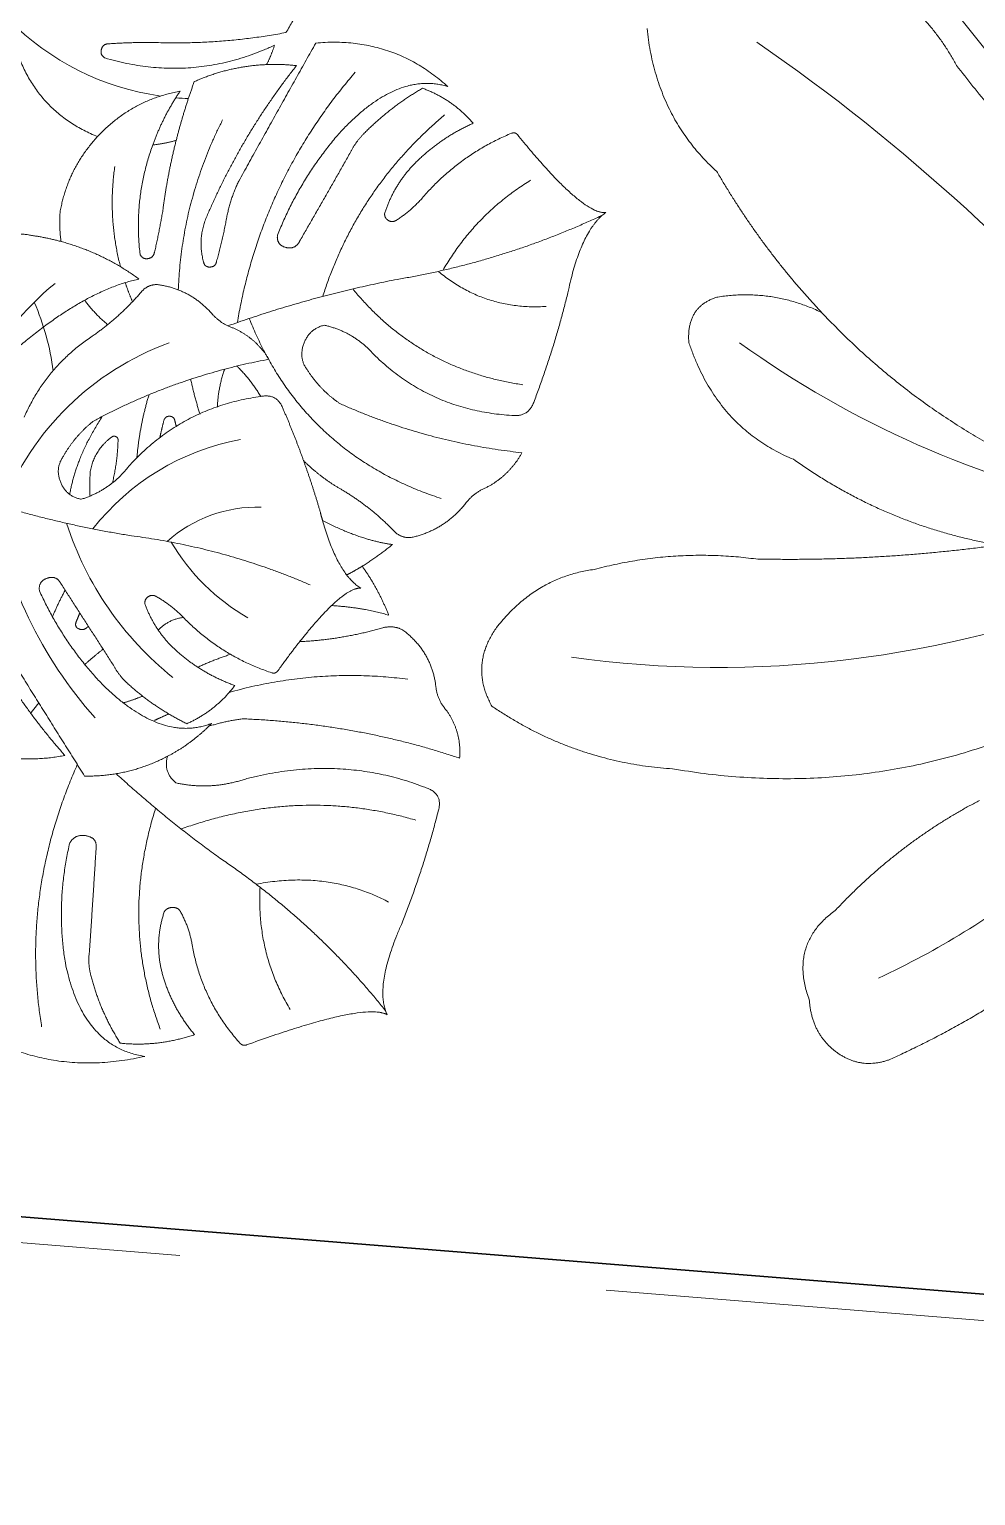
# Model space of a CAD drawing. Header units: inches. Extents: x 17146 to 31738, y -8920 to -2452.
# Drawn here: x 21372.75 to 21386.57, y -6733.02 to -6711.59 of the extents above; entities that cross this region are included whole.
import ezdxf

# ---------------------------------------------------------------- set-up
doc = ezdxf.new("R2010")
doc.units = ezdxf.units.IN
doc.header["$LTSCALE"] = 25
doc.header["$MEASUREMENT"] = 0
doc.linetypes.add('CENTER', pattern=[2, 1.25, -0.25, 0.25, -0.25])
for name, color, linetype, lineweight in [('Center line', 252, 'CENTER', 20), ('Column', 130, 'Continuous', 35), ('plants', 105, 'Continuous', 18), ('Wall-Section', 6, 'Continuous', 35)]:
    doc.layers.add(name, color=color, linetype=linetype, lineweight=lineweight)

# ---------------------------------------------------------------- blocks, each defined once
blk = doc.blocks.new('Monstera_86')
at = {"layer": 'plants'}
for points, degree in [([(0.5804, 1.2504), (0.5207, 1.2845), (0.4475, 1.2679)], 2), ([(0.4475, 1.2679), (0.4986, 1.2605), (0.5127, 1.1914)], 2), ([(0.3642, 1.2585), (0.2669, 1.2232), (0.249, 1.2339)], 2), ([(0.3697, 1.2571), (0.3676, 1.2595), (0.3642, 1.2585)], 2), ([(0.409, 1.1752), (0.4016, 1.2213), (0.3697, 1.2571)], 2), ([(0.4677, 1.2571), (0.4369, 1.2603), (0.4069, 1.2501)], 2), ([(0.4069, 1.2501), (0.426, 1.2273), (0.4335, 1.1992)], 2), ([(0.492, 1.2007), (0.4846, 1.2307), (0.4677, 1.2571)], 2), ([(0.4388, 1.0647), (0.4681, 1.1579), (0.435, 1.2455)], 2), ([(0.5029, 1.0289), (0.55, 1.1353), (0.5321, 1.2436)], 2), ([(0.249, 1.2339), (0.2601, 1.2114), (0.2375, 1.1599)], 2), ([(0.3861, 1.1055), (0.3073, 1.159), (0.2504, 1.2306)], 2), ([(0.3532, 1.1294), (0.3562, 1.1834), (0.3286, 1.2295)], 2), ([(0.4335, 1.1992), (0.4399, 1.1747), (0.4317, 1.1495)], 2), ([(0.493, 1.1825), (0.4943, 1.1918), (0.492, 1.2007)], 2), ([(0.5127, 1.1914), (0.5207, 1.1427), (0.5091, 1.0931)], 2), ([(0.4875, 1.0971), (0.4901, 1.1398), (0.493, 1.1825)], 2), ([(0.4185, 1.1492), (0.4117, 1.1615), (0.409, 1.1752)], 2), ([(0.2375, 1.1599), (0.2192, 1.1141), (0.2073, 1.067)], 2), ([(0.3565, 1.1269), (0.2971, 1.1155), (0.2479, 1.1415)], 2), ([(0.4249, 1.1459), (0.4204, 1.1458), (0.4185, 1.1492)], 2), ([(0.4317, 1.1495), (0.4294, 1.146), (0.4249, 1.1459)], 2), ([(0.4711, 1.0363), (0.4311, 1.0731), (0.3861, 1.1055)], 2), ([(0.4956, 1.0872), (0.4866, 1.0889), (0.4875, 1.0971)], 2), ([(0.4178, 1.0816), (0.3202, 1.0467), (0.2256, 1.0744)], 2), ([(0.5091, 1.0931), (0.5047, 1.0855), (0.4956, 1.0872)], 2), ([(0.2073, 1.067), (0.2028, 1.0525), (0.2182, 1.0475)], 2), ([(0.2182, 1.0475), (0.288, 1.0205), (0.3652, 1.0407)], 2), ([(0.3652, 1.0407), (0.3938, 1.0501), (0.4221, 1.0439)], 2), ([(0.4221, 1.0439), (0.4325, 1.0353), (0.4291, 1.0224)], 2), ([(0.429, 1.0221), (0.4609, 1.0388), (0.4969, 1.0383)], 2), ([(0.4969, 1.0383), (0.5301, 0.9855), (0.563, 0.9325)], 2), ([(0.1898, 1.0236), (0.1881, 1.0025), (0.2001, 0.985)], 2), ([(0.3671, 0.9914), (0.2743, 0.9952), (0.1898, 1.0236)], 2), ([(0.429, 1.0221), (0.4103, 1.0123), (0.3952, 0.9975)], 2), ([(0.4291, 1.0224), (0.429, 1.0223), (0.429, 1.0221)], 2), ([(0.5131, 1.0214), (0.555, 1.0295), (0.5952, 1.0149)], 2), ([(0.5915, 0.9024), (0.5607, 0.9675), (0.5131, 1.0214)], 2), ([(0.3952, 0.9975), (0.3814, 0.9931), (0.3671, 0.9914)], 2), ([(0.4817, 0.9639), (0.4332, 1.0112), (0.3928, 0.9951)], 2), ([(0.3928, 0.9951), (0.394, 0.9963), (0.3952, 0.9975)], 2), ([(0.3739, 0.9641), (0.3895, 0.9848), (0.4132, 0.9954)], 2), ([(0.4132, 0.9954), (0.4399, 0.9823), (0.4619, 0.9623)], 2), ([(0.4398, 0.9928), (0.434, 0.99), (0.428, 0.9874)], 2), ([(0.5726, 0.8149), (0.5614, 0.8805), (0.5325, 0.9409), (0.4882, 0.9907)], 3), ([(0.5344, 0.9785), (0.5379, 0.9826), (0.5413, 0.9869)], 2), ([(0.5408, 0.9872), (0.541, 0.987), (0.5413, 0.9869)], 2), ([(0.2001, 0.985), (0.2079, 0.9765), (0.2092, 0.9654)], 2), ([(0.4649, 0.9783), (0.457, 0.9759), (0.4494, 0.9728)], 2), ([(0.2092, 0.9654), (0.2122, 0.9369), (0.2362, 0.9187)], 2), ([(0.3784, 0.9697), (0.3053, 0.9493), (0.2322, 0.959)], 2), ([(0.4212, 0.9362), (0.4002, 0.9547), (0.3739, 0.9641)], 2), ([(0.4619, 0.9623), (0.4684, 0.9563), (0.4727, 0.9486)], 2), ([(0.5339, 0.8865), (0.5145, 0.9297), (0.4817, 0.9639)], 2), ([(0.5117, 0.9609), (0.5117, 0.9611), (0.5117, 0.9612)], 2), ([(0.5118, 0.961), (0.5118, 0.961), (0.5117, 0.9609)], 2), ([(0.3208, 0.9282), (0.3293, 0.939), (0.3389, 0.9524)], 2), ([(0.3389, 0.9524), (0.3408, 0.9546), (0.3436, 0.9537)], 2), ([(0.3436, 0.9537), (0.3862, 0.9396), (0.4171, 0.9072)], 2), ([(0.4041, 0.9491), (0.3911, 0.943), (0.3773, 0.9385)], 2), ([(0.5117, 0.8312), (0.4955, 0.8812), (0.4655, 0.9247), (0.4246, 0.9576)], 3), ([(0.4727, 0.9486), (0.4945, 0.9144), (0.5164, 0.8804)], 2), ([(0.4968, 0.9469), (0.4895, 0.9404), (0.4818, 0.9343)], 2), ([(0.2527, 0.9168), (0.2852, 0.9262), (0.3186, 0.9281)], 2), ([(0.3208, 0.9282), (0.3059, 0.9094), (0.2946, 0.8986)], 2), ([(0.3186, 0.9281), (0.3197, 0.9281), (0.3208, 0.9282)], 2), ([(0.4476, 0.8971), (0.4393, 0.92), (0.4212, 0.9362)], 2), ([(0.2362, 0.9187), (0.2437, 0.9146), (0.2527, 0.9168)], 2), ([(0.416, 0.9083), (0.4284, 0.91), (0.4365, 0.9187)], 2), ([(0.4952, 0.9168), (0.4945, 0.9162), (0.4938, 0.9156)], 2), ([(0.5014, 0.9178), (0.4981, 0.9192), (0.4952, 0.9168)], 2), ([(0.5008, 0.9046), (0.5026, 0.9088), (0.5042, 0.9131)], 2), ([(0.5042, 0.9131), (0.5048, 0.9165), (0.5014, 0.9178)], 2), ([(0.2946, 0.8986), (0.268, 0.9003), (0.2479, 0.9065)], 2), ([(0.2479, 0.9065), (0.2561, 0.8852), (0.2696, 0.8664)], 2), ([(0.426, 0.8466), (0.4107, 0.8724), (0.3893, 0.8936), (0.3632, 0.9086)], 3), ([(0.4171, 0.9072), (0.4267, 0.8977), (0.4384, 0.8911)], 2), ([(0.5232, 0.9078), (0.5186, 0.8967), (0.5128, 0.8859)], 2), ([(0.2708, 0.8843), (0.2794, 0.884), (0.2946, 0.8986)], 2), ([(0.4384, 0.8911), (0.4416, 0.8893), (0.4447, 0.8913)], 2), ([(0.4447, 0.8913), (0.4479, 0.8934), (0.4476, 0.8971)], 2), ([(0.302, 0.8289), (0.2898, 0.8726), (0.2708, 0.8843)], 2), ([(0.4586, 0.8414), (0.3825, 0.8513), (0.3121, 0.8817)], 2), ([(0.4895, 0.8813), (0.4896, 0.8813), (0.4896, 0.8814)], 2), ([(0.4896, 0.8813), (0.4896, 0.8813), (0.4895, 0.8813)], 2), ([(0.5164, 0.8804), (0.5203, 0.8736), (0.5276, 0.8762)], 2), ([(0.5276, 0.8762), (0.535, 0.8787), (0.5339, 0.8865)], 2), ([(0.2696, 0.8664), (0.2566, 0.8584), (0.2448, 0.8486)], 2), ([(0.2822, 0.8735), (0.2758, 0.8702), (0.2696, 0.8664)], 2), ([(0.2295, 0.8429), (0.2019, 0.8368), (0.1844, 0.8143)], 2), ([(0.2428, 0.8383), (0.2373, 0.8434), (0.2295, 0.8429)], 2), ([(0.2448, 0.8486), (0.271, 0.8451), (0.302, 0.8289)], 2), ([(0.4293, 0.846), (0.4079, 0.8271), (0.3808, 0.8173), (0.3523, 0.8179)], 3), ([(0.6315, 0.794), (0.5477, 0.8274), (0.4586, 0.8414)], 2), ([(0.2858, 0.804), (0.2619, 0.8182), (0.2428, 0.8383)], 2), ([(0.302, 0.8289), (0.303, 0.8257), (0.3038, 0.8223)], 2), ([(0.4902, 0.8358), (0.4598, 0.7973), (0.4175, 0.7717), (0.3693, 0.7626)], 3), ([(0.3038, 0.8223), (0.31, 0.8009), (0.3176, 0.7799)], 2), ([(0.5642, 0.8174), (0.5397, 0.7545), (0.491, 0.7067), (0.4276, 0.6834)], 3), ([(0.1844, 0.8143), (0.1774, 0.8056), (0.1671, 0.8015)], 2), ([(0.3621, 0.6634), (0.3182, 0.7738), (0.2049, 0.8109)], 2), ([(0.4996, 0.8115), (0.476, 0.8041), (0.4609, 0.7847)], 2), ([(0.5091, 0.8073), (0.5035, 0.7757), (0.4824, 0.7437)], 2), ([(0.4925, 0.8089), (0.4929, 0.7989), (0.4923, 0.7889)], 2), ([(0.5165, 0.7978), (0.5117, 0.8092), (0.4996, 0.8115)], 2), ([(0.1671, 0.8015), (0.1488, 0.7916), (0.1387, 0.7734)], 2), ([(0.3176, 0.7799), (0.3033, 0.7941), (0.2858, 0.804)], 2), ([(0.4695, 0.763), (0.47, 0.7807), (0.4741, 0.798)], 2), ([(0.5143, 0.7762), (0.5213, 0.7864), (0.5165, 0.7978)], 2), ([(0.6099, 0.8022), (0.6038, 0.7361), (0.5724, 0.6769), (0.5211, 0.6347)], 3), ([(0.4609, 0.7847), (0.4173, 0.7362), (0.3528, 0.7273)], 2), ([(0.4923, 0.7889), (0.4892, 0.7714), (0.4748, 0.7606)], 2), ([(0.1387, 0.7734), (0.2169, 0.765), (0.2879, 0.7331)], 2), ([(0.3342, 0.7378), (0.3252, 0.7586), (0.3176, 0.7799)], 2), ([(0.4442, 0.7259), (0.4519, 0.7513), (0.4541, 0.7775)], 2), ([(0.4897, 0.7475), (0.5048, 0.7595), (0.5143, 0.7762)], 2), ([(0.4353, 0.7612), (0.4338, 0.7538), (0.4318, 0.7464)], 2), ([(0.4713, 0.7602), (0.4695, 0.761), (0.4695, 0.763)], 2), ([(0.4748, 0.7606), (0.4732, 0.7593), (0.4713, 0.7602)], 2), ([(0.3459, 0.6968), (0.4218, 0.7109), (0.4897, 0.7475)], 2), ([(0.4231, 0.7467), (0.4225, 0.7494), (0.4218, 0.7521)], 2), ([(0.4273, 0.7435), (0.424, 0.7437), (0.4231, 0.7467)], 2), ([(0.4318, 0.7464), (0.4305, 0.7434), (0.4273, 0.7435)], 2), ([(0.1471, 0.7428), (0.1329, 0.7445), (0.1285, 0.7307)], 2), ([(0.26, 0.693), (0.2134, 0.7389), (0.1471, 0.7428)], 2), ([(0.2879, 0.7331), (0.3038, 0.7222), (0.3143, 0.7059)], 2), ([(0.3528, 0.7273), (0.339, 0.7246), (0.3342, 0.7378)], 2), ([(0.3882, 0.736), (0.3876, 0.721), (0.3828, 0.7066)], 2), ([(0.41, 0.7132), (0.407, 0.7277), (0.4024, 0.7417)], 2), ([(0.5464, 0.7443), (0.5283, 0.7029), (0.4906, 0.6779)], 2), ([(0.1285, 0.7307), (0.1121, 0.6873), (0.1011, 0.6423)], 2), ([(0.3708, 0.7038), (0.3603, 0.7144), (0.3527, 0.7273)], 2), ([(0.2773, 0.6392), (0.2234, 0.705), (0.1381, 0.7177)], 2), ([(0.3143, 0.7059), (0.3218, 0.6961), (0.3174, 0.6841)], 2), ([(0.3747, 0.6714), (0.3565, 0.6797), (0.3459, 0.6968)], 2), ([(0.3724, 0.7024), (0.3715, 0.703), (0.3708, 0.7038)], 2), ([(0.3828, 0.7066), (0.3825, 0.7057), (0.382, 0.7049)], 2), ([(0.4524, 0.6311), (0.5041, 0.6421), (0.5702, 0.7038)], 2), ([(0.5226, 0.7063), (0.5252, 0.687), (0.5304, 0.6681), (0.5381, 0.6501)], 3), ([(0.3007, 0.6689), (0.2763, 0.6744), (0.26, 0.693)], 2), ([(0.3174, 0.6841), (0.313, 0.6721), (0.3007, 0.6689)], 2), ([(0.4906, 0.6779), (0.4679, 0.6622), (0.45, 0.6411)], 2), ([(0.3795, 0.6695), (0.3115, 0.6451), (0.2409, 0.6314)], 2), ([(0.3718, 0.6667), (0.3525, 0.5515), (0.2753, 0.4617)], 2), ([(0.3921, 0.6601), (0.3849, 0.6681), (0.3747, 0.6714)], 2), ([(0.4968, 0.6485), (0.4887, 0.6597), (0.478, 0.6685)], 2), ([(0.2073, 0.6248), (0.1693, 0.6566), (0.1188, 0.6536)], 2), ([(0.4373, 0.6356), (0.4101, 0.6394), (0.3921, 0.6601)], 2), ([(0.4577, 0.6497), (0.461, 0.642), (0.4636, 0.6341)], 2), ([(0.1011, 0.6423), (0.0904, 0.5911), (0.07, 0.5766)], 2), ([(0.3019, 0.6454), (0.2737, 0.557), (0.2021, 0.4967)], 2), ([(0.4202, 0.6401), (0.4174, 0.5669), (0.3839, 0.5007)], 2), ([(0.45, 0.6411), (0.4449, 0.6356), (0.4373, 0.6356)], 2), ([(0.2409, 0.6314), (0.1536, 0.6167), (0.0728, 0.5788)], 2), ([(0.5162, 0.6004), (0.4814, 0.6098), (0.4524, 0.6311)], 2), ([(0.2035, 0.624), (0.1769, 0.578), (0.1316, 0.5502)], 2), ([(0.3805, 0.5805), (0.3838, 0.5987), (0.3888, 0.6165)], 2), ([(0.3888, 0.6165), (0.3895, 0.621), (0.394, 0.6213)], 2), ([(0.394, 0.6213), (0.3986, 0.6215), (0.3995, 0.6171)], 2), ([(0.3995, 0.6171), (0.4041, 0.6004), (0.3984, 0.5836)], 2), ([(0.4452, 0.6144), (0.4406, 0.6138), (0.4397, 0.6092)], 2), ([(0.4515, 0.6107), (0.4499, 0.615), (0.4452, 0.6144)], 2), ([(0.4675, 0.6211), (0.4781, 0.5807), (0.4722, 0.5389)], 2), ([(0.3208, 0.6001), (0.3245, 0.6072), (0.3321, 0.6052)], 2), ([(0.3321, 0.6052), (0.3398, 0.6032), (0.339, 0.5953)], 2), ([(0.4397, 0.6092), (0.4357, 0.592), (0.4328, 0.5746)], 2), ([(0.4411, 0.5213), (0.457, 0.5651), (0.4515, 0.6107)], 2), ([(0.5652, 0.6039), (0.556, 0.5916), (0.5411, 0.5953)], 2), ([(0.2791, 0.5272), (0.2998, 0.5637), (0.3208, 0.6001)], 2), ([(0.339, 0.5953), (0.321, 0.5497), (0.2889, 0.5123)], 2), ([(0.5411, 0.5953), (0.5285, 0.597), (0.5162, 0.6004)], 2), ([(0.5162, 0.6004), (0.5179, 0.5884), (0.517, 0.5763)], 2), ([(0.07, 0.5766), (0.0891, 0.5787), (0.1425, 0.5127)], 2), ([(0.2205, 0.5649), (0.2298, 0.5753), (0.2415, 0.5829)], 2), ([(0.2512, 0.5776), (0.2437, 0.5537), (0.2259, 0.5358)], 2), ([(0.2415, 0.5829), (0.2447, 0.585), (0.248, 0.5832)], 2), ([(0.248, 0.5832), (0.2513, 0.5814), (0.2512, 0.5776)], 2), ([(0.3984, 0.5836), (0.3698, 0.515), (0.3234, 0.4563)], 2), ([(0.3706, 0.5508), (0.3775, 0.565), (0.3805, 0.5805)], 2), ([(0.1473, 0.5117), (0.1902, 0.5295), (0.2205, 0.5649)], 2), ([(0.4328, 0.5746), (0.4291, 0.5458), (0.4219, 0.5175)], 2), ([(0.517, 0.5763), (0.5109, 0.541), (0.4863, 0.5144)], 2), ([(0.3076, 0.4378), (0.3393, 0.4942), (0.3706, 0.5508)], 2), ([(0.2259, 0.5358), (0.2052, 0.5153), (0.1787, 0.5035)], 2), ([(0.2686, 0.5124), (0.275, 0.519), (0.2791, 0.5272)], 2), ([(0.4219, 0.5175), (0.4157, 0.4931), (0.4071, 0.4694)], 2), ([(0.4187, 0.4772), (0.4327, 0.4979), (0.4411, 0.5213)], 2), ([(0.4219, 0.5175), (0.4314, 0.5202), (0.4411, 0.5213)], 2), ([(0.1425, 0.5127), (0.1445, 0.5106), (0.1473, 0.5117)], 2), ([(0.2889, 0.5123), (0.2414, 0.4603), (0.1994, 0.4735)], 2), ([(0.2202, 0.4748), (0.2469, 0.4903), (0.2686, 0.5124)], 2), ([(0.4863, 0.5144), (0.4585, 0.4845), (0.4187, 0.4772)], 2), ([(0.4863, 0.5144), (0.5334, 0.4956), (0.5512, 0.4481)], 2), ([(0.1787, 0.5035), (0.1956, 0.4838), (0.2202, 0.4748)], 2), ([(0.4222, 0.4826), (0.4188, 0.4829), (0.4153, 0.4831), (0.4119, 0.4832)], 3), ([(0.5589, 0.4187), (0.5252, 0.4529), (0.4821, 0.4746), (0.4346, 0.4812)], 3), ([(0.1994, 0.4735), (0.245, 0.4321), (0.3076, 0.4378)], 2), ([(0.4071, 0.4694), (0.3786, 0.4567), (0.3478, 0.4554)], 2), ([(0.3414, 0.4396), (0.4089, 0.4711), (0.4803, 0.45)], 2), ([(0.3234, 0.4563), (0.3355, 0.4549), (0.3478, 0.4554)], 2), ([(0.3478, 0.4554), (0.344, 0.4478), (0.3414, 0.4396)], 2), ([(0.4803, 0.45), (0.4844, 0.4476), (0.4832, 0.443)], 2), ([(0.4415, 0.4373), (0.3863, 0.4394), (0.332, 0.4292)], 2), ([(0.4772, 0.4384), (0.4594, 0.4372), (0.4415, 0.4373)], 2), ([(0.4832, 0.443), (0.482, 0.4384), (0.4772, 0.4384)], 2), ([(0.332, 0.4292), (0.3084, 0.3914), (0.3076, 0.3468)], 2)]:
    blk.add_open_spline(points, degree=degree, dxfattribs=at)
blk = doc.blocks.new('Dracaena deremensis_38')
at = {"layer": 'plants'}
for points, degree in [([(-0.46392, 0.37128), (-0.37462, 0.30555), (-0.28818, 0.2361), (-0.20476, 0.16307)], 3), ([(-0.40283, 0.36552), (-0.2767, 0.29419), (-0.17754, 0.18855)], 2), ([(-0.37956, 0.27951), (-0.42046, 0.32556), (-0.4819, 0.32989)], 2), ([(-0.13564, 0.12884), (-0.26728, 0.1885), (-0.37956, 0.27951)], 2), ([(-0.5388, 0.18676), (-0.58899, 0.2148), (-0.60632, 0.26962)], 2), ([(-0.19565, 0.08546), (-0.29736, 0.16179), (-0.40807, 0.22459), (-0.52577, 0.27273)], 3), ([(-0.44626, 0.10881), (-0.49698, 0.14251), (-0.5388, 0.18676)], 2), ([(-0.52278, 0.10741), (-0.48471, 0.11864), (-0.44626, 0.10881)], 2), ([(-0.53797, 0.07565), (-0.54426, 0.09817), (-0.52278, 0.10741)], 2), ([(-0.44626, 0.10881), (-0.34073, 0.03868), (-0.21494, 0.02343)], 2), ([(-0.44848, 0.01295), (-0.50712, 0.02447), (-0.53797, 0.07565)], 2), ([(-0.50166, 0.08086), (-0.41063, 0.0418), (-0.31374, 0.02026), (-0.21472, 0.01709)], 3), ([(-0.29108, -0.01924), (-0.37308, -0.01925), (-0.44848, 0.01295)], 2), ([(-0.46332, -0.05411), (-0.37596, -0.04281), (-0.29108, -0.01924)], 2), ([(-0.19668, -0.03444), (-0.31658, -0.09793), (-0.4482, -0.13248), (-0.58384, -0.13607)], 3), ([(-0.57822, -0.07814), (-0.5229, -0.05593), (-0.46332, -0.05411)], 2), ([(-0.15598, -0.06928), (-0.30328, -0.19598), (-0.49757, -0.1958)], 2), ([(-0.64119, -0.12537), (-0.61907, -0.08927), (-0.57822, -0.07814)], 2), ([(-0.63484, -0.17564), (-0.65599, -0.15278), (-0.64119, -0.12537)], 2), ([(-0.49757, -0.1958), (-0.56864, -0.20229), (-0.63484, -0.17564)], 2), ([(-0.36345, -0.26783), (-0.32564, -0.21765), (-0.27336, -0.18279)], 2), ([(-0.21693, -0.22324), (-0.2495, -0.25468), (-0.28536, -0.28237), (-0.32402, -0.30594)], 3), ([(-0.37114, -0.32717), (-0.39278, -0.2942), (-0.36345, -0.26783)], 2), ([(-0.23176, -0.30504), (-0.26752, -0.33352), (-0.30693, -0.3567)], 2), ([(-0.34595, -0.35699), (-0.36554, -0.34798), (-0.37114, -0.32717)], 2), ([(-0.30693, -0.3567), (-0.32637, -0.366), (-0.34595, -0.35699)], 2)]:
    blk.add_open_spline(points, degree=degree, dxfattribs=at)
blk = doc.blocks.new('grid')
at = {"layer": 'Center line'}
blk.add_line((774, -334.169), (-175, -257.622), dxfattribs=at)

msp = doc.modelspace()

# ---------------------------------------------------------------- linework, layer by layer
at = {"layer": 'Wall-Section'}
msp.add_line((21248.594, -6718.934), (21419.594, -6732.727), dxfattribs=at)

# ---------------------------------------------------------------- block references
at = {"layer": 'Column'}
msp.add_blockref('grid', (21086.87, -6434.534), dxfattribs=at)
at = {"layer": 'plants'}
for name, p, xscale, yscale, zscale, rotation in [('Dracaena deremensis_38', (21392.734, -6719.671), 20.06144152409106, 22.78192461024947, 20.06144152409106, 350.3447531474907), ('Monstera_86', (21382.42, -6703.979), 17.83789353146952, 17.83789353146952, 17.83789353146952, 180)]:
    msp.add_blockref(name, p, dxfattribs=dict(at, xscale=xscale, yscale=yscale, zscale=zscale, rotation=rotation))

doc.saveas('drawing.dxf')
